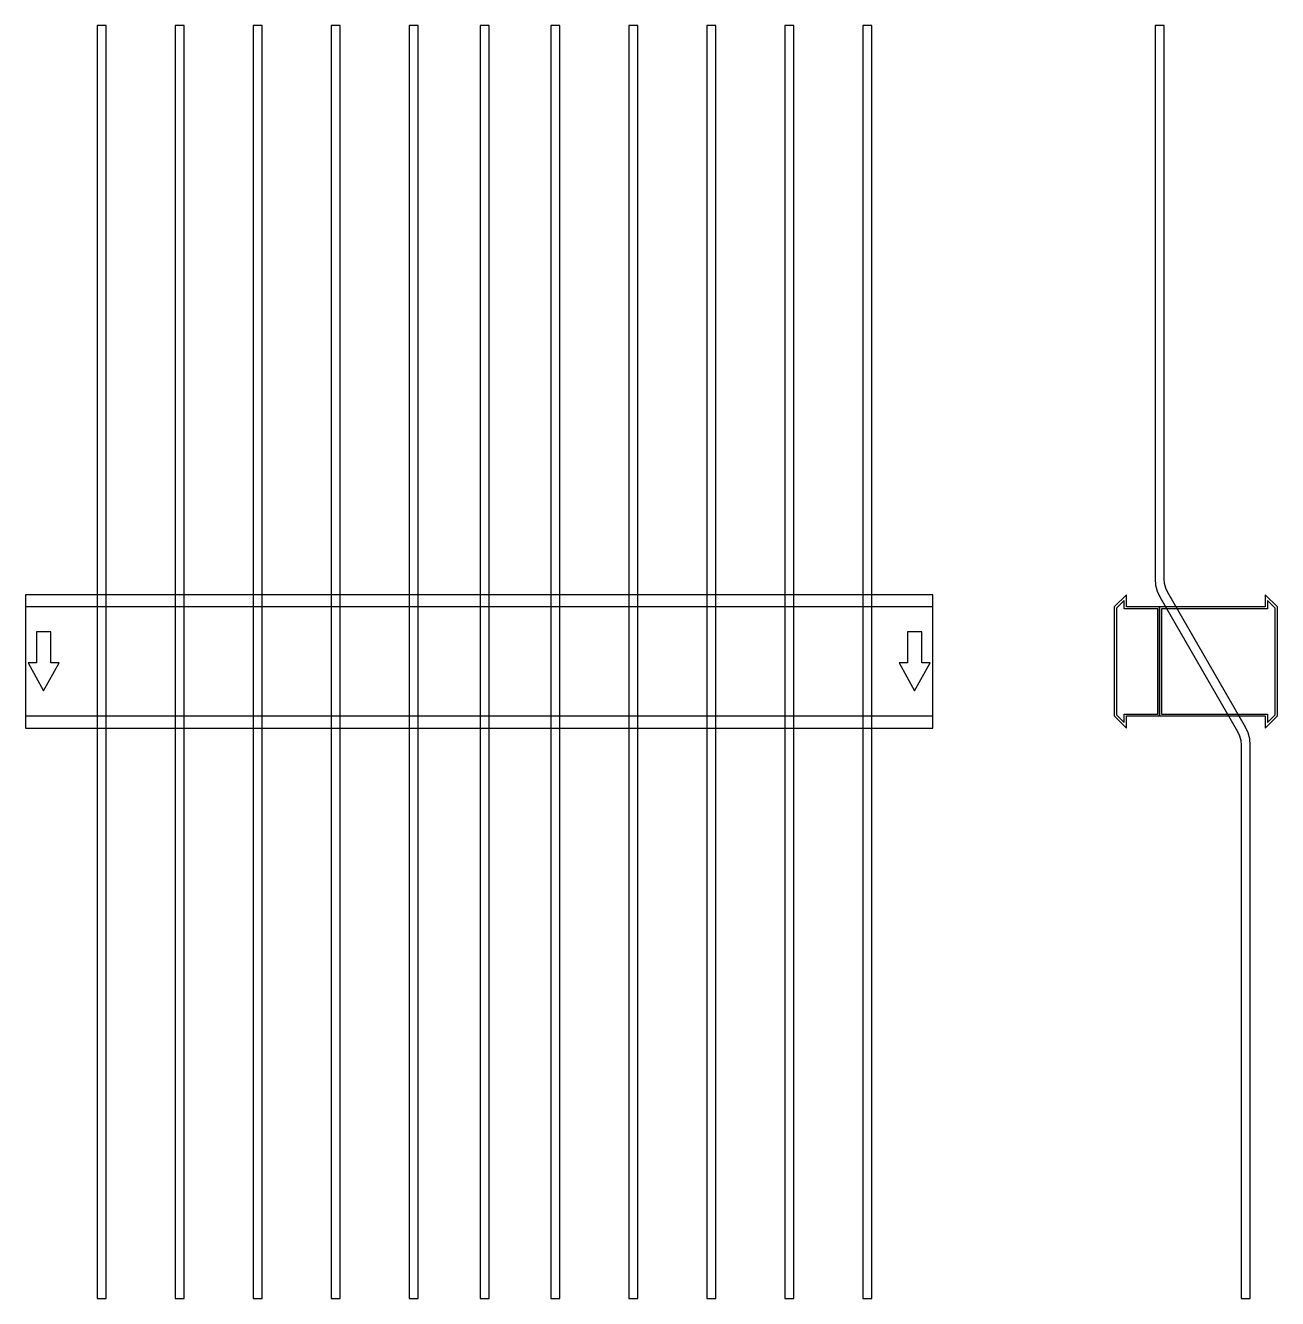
# Model space of a CAD drawing. Extents: x 0 to 1380, y -702 to 701.
import ezdxf

# ---------------------------------------------------------------- set-up
doc = ezdxf.new("R2010")
doc.units = 0
doc.layers.add('Halfen', color=7, linetype='CONTINUOUS')

msp = doc.modelspace()

# ---------------------------------------------------------------- linework, layer by layer
at = {"layer": 'Halfen', "color": 7}
for points in [[(89, -702.262), (89, 700.922), (79, 700.922), (79, -702.262)], [(175, -702.262), (175, 700.922), (165, 700.922), (165, -702.262)], [(261, -702.262), (261, 700.922), (251, 700.922), (251, -702.262)], [(347, -702.262), (347, 700.922), (337, 700.922), (337, -702.262)], [(433, -702.262), (433, 700.922), (423, 700.922), (423, -702.262)], [(511, -702.262), (511, 700.922), (501, 700.922), (501, -702.262)], [(589, -702.262), (589, 700.922), (579, 700.922), (579, -702.262)], [(675, -702.262), (675, 700.922), (665, 700.922), (665, -702.262)], [(761, -702.262), (761, 700.922), (751, 700.922), (751, -702.262)], [(847, -702.262), (847, 700.922), (837, 700.922), (837, -702.262)], [(933, -702.262), (933, 700.922), (923, 700.922), (923, -702.262)], [(1350, -702.262), (1350, -92.321), (1349.392, -85.375), (1347.588, -78.64), (1344.641, -72.321), (1259.019, 75.981), (1256.809, 80.72), (1255.456, 85.771), (1255, 90.981), (1255, 161.922), (1255, 700.922), (1245, 700.922), (1245, 161.922), (1245, 90.981), (1245.608, 84.035), (1247.412, 77.3), (1250.359, 70.981), (1335.981, -77.321), (1338.191, -82.06), (1339.544, -87.111), (1340, -92.321), (1340, -702.262)], [(0, -73.5), (1000, -73.5), (1000, 73.5), (0, 73.5)], [(1250, -60), (1250, 60), (1213.5, 60), (1213.5, 73.5), (1200, 60), (1200, -60), (1213.5, -73.5), (1213.5, -60)], [(1380, -60), (1380, 60), (1366.5, 73.5), (1366.5, 60), (1250, 60), (1250, -60), (1366.5, -60), (1366.5, -73.5)], [(0, -60), (1000, -60), (1000, 60), (0, 60)], [(1248, -58), (1248, 58), (1211, 58), (1211, 67.25), (1202.5, 58.75), (1202.5, -58.75), (1211, -67.25), (1211, -58)], [(1377.5, -58.75), (1377.5, 58.75), (1369, 67.25), (1369, 58), (1252, 58), (1252, -58), (1369, -58), (1369, -67.25)], [(20, -32.5), (37, -1.5), (28, -1.5), (28, 32.5), (12, 32.5), (12, -1.5), (3, -1.5)], [(980, -32.5), (997, -1.5), (988, -1.5), (988, 32.5), (972, 32.5), (972, -1.5), (963, -1.5)]]:
    msp.add_lwpolyline(points, close=True, dxfattribs=at)

doc.saveas('drawing.dxf')
